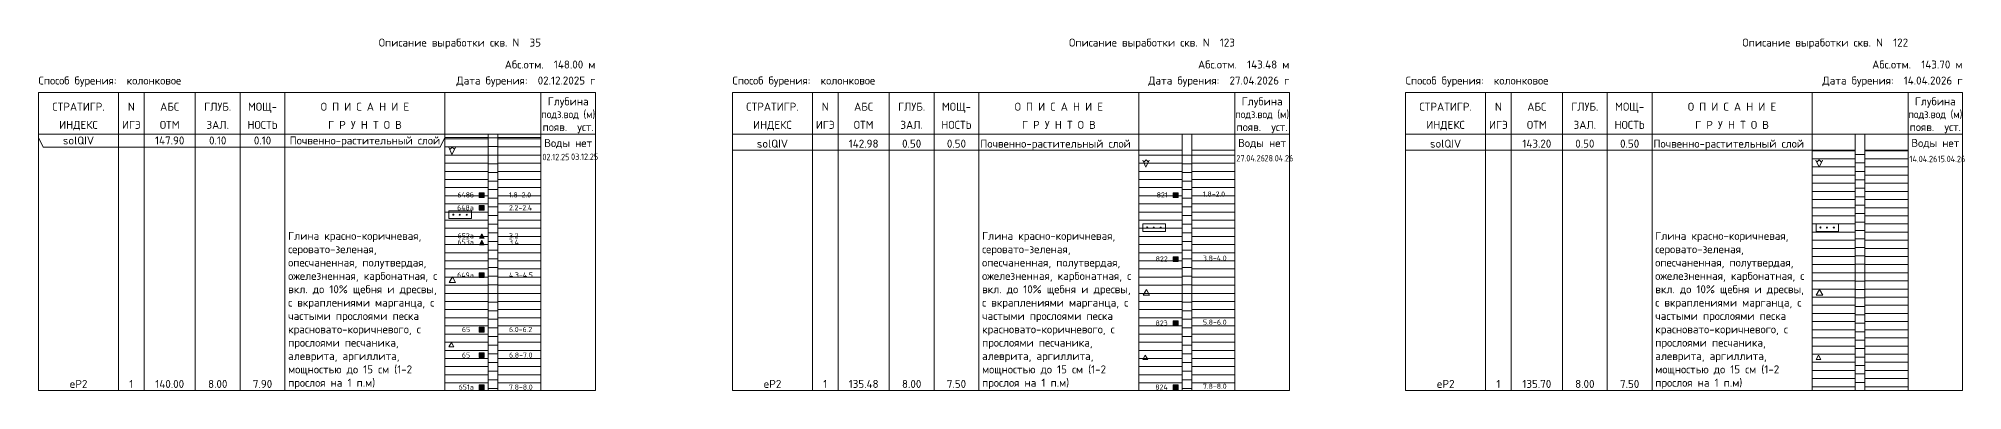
# Model space of a CAD drawing. Header units: millimetres. Extents: x 4377177 to 5189855, y -1123065 to -1017046.
# Drawn here: x 4949078 to 5009190, y -1035033 to -1024046 of the extents above; entities that cross this region are included whole.
import ezdxf
from ezdxf.enums import TextEntityAlignment as Align

# ---------------------------------------------------------------- set-up
doc = ezdxf.new("R2010")
doc.units = ezdxf.units.MM
for name, color, linetype in [('Probe', 7, 'Continuous'), ('Skv', 7, 'Continuous'), ('Table', 7, 'Continuous')]:
    doc.layers.add(name, color=color, linetype=linetype)
doc.layers.add('текст', color=7, linetype='Continuous', lineweight=20)
doc.layers.add('штриховка', color=7, linetype='Continuous', lineweight=9)
doc.styles.add('ISOCPEUR', font='isocpeur.ttf')
doc.styles.add('ГОСТ 2.304', font='isocpeur.ttf')
pattern_1 = [(0, (136608.05, 57793.7), (6e-14, 254), [])]

# ---------------------------------------------------------------- blocks, each defined once
blk = doc.blocks.new('IZ18')
at = {"color": 7, "linetype": 'Continuous', "lineweight": 0, "flags": 128}
for points in [[(-0.004, 0.224), (0.093, 0.004), (0.199, 0.221)], [(0.027, 0.157), (0.1, 0.234), (0.17, 0.164)]]:
    blk.add_lwpolyline(points, dxfattribs=at)
blk = doc.blocks.new('VK12')
at = {"color": 7, "linetype": 'Continuous', "lineweight": 0, "flags": 128}
blk.add_lwpolyline([(0.007, 0.007), (0.107, 0.182), (0.208, 0.007)], close=True, dxfattribs=at)
blk = doc.blocks.new('VK13')
at = {"color": 7, "linetype": 'Continuous', "lineweight": 0}
for p, q in [((0, 0), (0.075, 0.133)), ((0, 0), (0.152, 0)), ((0.075, 0.133), (0.152, 0))]:
    blk.add_line(p, q, dxfattribs=at)
blk = doc.blocks.new('PR_TR')
at = {"linetype": 'Continuous', "lineweight": 0}
blk.add_hatch(color=256, dxfattribs=at).paths.add_polyline_path([(0.072, -0.049), (-0.071, -0.049), (-0.001, 0.094)])
at = {"color": 7, "linetype": 'Continuous', "lineweight": 0, "flags": 128}
blk.add_lwpolyline([(0.072, -0.049), (-0.071, -0.049), (-0.001, 0.094)], close=True, dxfattribs=at)
blk = doc.blocks.new('PR_KV')
at = {"linetype": 'Continuous', "lineweight": 0}
blk.add_hatch(color=256, dxfattribs=at).paths.add_polyline_path([(-0.077, 0.075), (0.077, 0.075), (0.077, -0.075), (-0.077, -0.075)])
at = {"color": 7, "linetype": 'Continuous', "lineweight": 0, "flags": 128}
blk.add_lwpolyline([(-0.077, 0.075), (0.077, 0.075), (0.077, -0.075), (-0.077, -0.075)], close=True, dxfattribs=at)

msp = doc.modelspace()

# ---------------------------------------------------------------- hatches: boundary and pattern name
at = {"layer": 'штриховка'}
h = msp.add_hatch(dxfattribs=at)
h.set_pattern_fill('ANSI31', color=256, scale=80, angle=315, style=0)
h.paths.add_polyline_path([(4961778.2, -1027132.8), (4963128.2, -1027132.8), (4963128.2, -1035032.8), (4961778.2, -1035032.8)])
h = msp.add_hatch(dxfattribs=at)
h.set_pattern_fill('ANSI31', color=256, scale=85, angle=315, style=0)
h.paths.add_polyline_path([(4963128.2, -1027132.8), (4963428.2, -1027132.8), (4963428.2, -1035032.8), (4963128.2, -1035032.8)])
h = msp.add_hatch(dxfattribs=at)
h.set_pattern_fill('ANSI31', color=256, scale=80, angle=315, style=0)
h.paths.add_polyline_path([(4963428.2, -1027132.8), (4964778.2, -1027132.8), (4964778.2, -1035032.8), (4963428.2, -1035032.8)])
h = msp.add_hatch(dxfattribs=at)
h.set_pattern_fill('ANSI31', color=256, scale=80, angle=315, style=0)
h.paths.add_polyline_path([(4983458.6, -1027532.6), (4984808.6, -1027532.6), (4984808.6, -1035032.6), (4983458.6, -1035032.6)])
h = msp.add_hatch(dxfattribs=at)
h.set_pattern_fill('ANSI31', color=256, scale=85, angle=315, style=0)
h.paths.add_polyline_path([(4984808.6, -1027532.6), (4985108.6, -1027532.6), (4985108.6, -1035032.6), (4984808.6, -1035032.6)])
h = msp.add_hatch(dxfattribs=at)
h.set_pattern_fill('ANSI31', color=256, scale=80, angle=315, style=0)
h.paths.add_polyline_path([(4985108.6, -1027532.6), (4986458.6, -1027532.6), (4986458.6, -1035032.6), (4985108.6, -1035032.6)])
h = msp.add_hatch(dxfattribs=at)
h.set_pattern_fill('ANSI31', color=256, scale=80, angle=315, style=0)
h.set_pattern_definition(pattern_1)
h.paths.add_polyline_path([(5004490.5, -1027532.6), (5005840.5, -1027532.6), (5005840.5, -1035032.6), (5004490.5, -1035032.6)])
h = msp.add_hatch(dxfattribs=at)
h.set_pattern_fill('ANSI31', color=256, scale=83, angle=315, style=0)
h.set_pattern_definition([(0, (136608.05, 57793.7), (6e-14, 263.525), [])])
h.paths.add_polyline_path([(5005840.5, -1027532.6), (5006140.5, -1027532.6), (5006140.5, -1035032.6), (5005840.5, -1035032.6)])
h = msp.add_hatch(dxfattribs=at)
h.set_pattern_fill('ANSI31', color=256, scale=80, angle=315, style=0)
h.set_pattern_definition(pattern_1)
h.paths.add_polyline_path([(5006140.5, -1027532.6), (5007490.5, -1027532.6), (5007490.5, -1035032.6), (5006140.5, -1035032.6)])

# ---------------------------------------------------------------- linework, layer by layer
at = {"color": 7, "linetype": 'Continuous', "lineweight": 0}
for p, q in [((4949078.2, -1025732.8), (4966478.2, -1025732.8)), ((4949078.2, -1027032.8), (4949078.2, -1025732.8)), ((4951578.2, -1027032.8), (4951578.2, -1025732.8)), ((4953978.2, -1027032.8), (4953978.2, -1025732.8)), ((4955378.2, -1027032.8), (4955378.2, -1025732.8)), ((4956778.2, -1027032.8), (4956778.2, -1025732.8)), ((4961778.2, -1027032.8), (4961778.2, -1025732.8)), ((4964778.2, -1027032.8), (4964778.2, -1025732.8)), ((4966478.2, -1027032.8), (4966478.2, -1025732.8)), ((4970758.6, -1025732.6), (4988158.6, -1025732.6)), ((4970758.6, -1027032.6), (4970758.6, -1025732.6)), ((4973258.6, -1027032.6), (4973258.6, -1025732.6)), ((4974058.6, -1027032.6), (4974058.6, -1025732.6)), ((4975658.6, -1027032.6), (4975658.6, -1025732.6)), ((4977058.6, -1027032.6), (4977058.6, -1025732.6)), ((4978458.6, -1027032.6), (4978458.6, -1025732.6)), ((4983458.6, -1027032.6), (4983458.6, -1025732.6)), ((4986458.6, -1027032.6), (4986458.6, -1025732.6)), ((4988158.6, -1027032.6), (4988158.6, -1025732.6)), ((4991790.5, -1025732.6), (5009190.5, -1025732.6)), ((4991790.5, -1027032.6), (4991790.5, -1025732.6)), ((4994290.5, -1027032.6), (4994290.5, -1025732.6)), ((4995090.5, -1027032.6), (4995090.5, -1025732.6)), ((4996690.5, -1027032.6), (4996690.5, -1025732.6)), ((4998090.5, -1027032.6), (4998090.5, -1025732.6)), ((4999490.5, -1027032.6), (4999490.5, -1025732.6)), ((5004490.5, -1027032.6), (5004490.5, -1025732.6)), ((5007490.5, -1027032.6), (5007490.5, -1025732.6)), ((5009190.5, -1027032.6), (5009190.5, -1025732.6)), ((4949078.2, -1027032.8), (4966478.2, -1027032.8)), ((4970758.6, -1027032.6), (4988158.6, -1027032.6)), ((4991790.5, -1027032.6), (5009190.5, -1027032.6))]:
    msp.add_line(p, q, dxfattribs=at)
at = {"linetype": 'Continuous', "lineweight": 0, "flags": 128}
for points in [[(4961901.2, -1029426.1), (4962608.2, -1029426.1), (4962608.2, -1029666.1), (4961901.2, -1029666.1)], [(4983581.6, -1029825.9), (4984288.6, -1029825.9), (4984288.6, -1030065.9), (4983581.6, -1030065.9)], [(5004613.5, -1029825.9), (5005320.5, -1029825.9), (5005320.5, -1030065.9), (5004613.5, -1030065.9)]]:
    msp.add_lwpolyline(points, close=True, dxfattribs=at)
at = {"color": 7, "linetype": 'Continuous', "lineweight": 0}
for centre in [(4962038.5, -1029544.8), (4962241.5, -1029547.1), (4962458.5, -1029547.1), (4983718.9, -1029944.6), (4983921.9, -1029946.9), (4984138.9, -1029946.9), (5004750.8, -1029944.6), (5004953.8, -1029946.9), (5005170.7, -1029946.9)]:
    msp.add_circle(centre, 16.5, dxfattribs=at)
at = {"layer": 'Skv', "color": 7, "linetype": 'Continuous', "lineweight": 0}
for p, q in [((4961778.2, -1027032.8), (4963128.2, -1027032.8)), ((4961778.2, -1027132.8), (4963128.2, -1027132.8)), ((4964778.2, -1027032.8), (4963428.2, -1027032.8)), ((4963428.2, -1027132.8), (4964778.2, -1027132.8)), ((4961778.2, -1035032.8), (4963128.2, -1035032.8)), ((4963428.2, -1035032.8), (4964778.2, -1035032.8))]:
    msp.add_line(p, q, dxfattribs=at)
at = {"layer": 'Skv', "color": 7, "linetype": 'Continuous', "lineweight": 0, "ltscale": 10}
for p, q in [((4983458.6, -1027032.6), (4984808.6, -1027032.6)), ((4986458.6, -1027032.6), (4985108.6, -1027032.6)), ((5004490.5, -1027032.6), (5005840.5, -1027032.6)), ((5007490.5, -1027032.6), (5006140.5, -1027032.6)), ((4983458.6, -1027532.6), (4984808.6, -1027532.6)), ((4985108.6, -1027532.6), (4986458.6, -1027532.6)), ((5004490.5, -1027532.6), (5005840.5, -1027532.6)), ((5006140.5, -1027532.6), (5007490.5, -1027532.6)), ((4983458.6, -1035032.6), (4984808.6, -1035032.6)), ((4985108.6, -1035032.6), (4986458.6, -1035032.6)), ((5004490.5, -1035032.6), (5005840.5, -1035032.6)), ((5006140.5, -1035032.6), (5007490.5, -1035032.6))]:
    msp.add_line(p, q, dxfattribs=at)
at = {"layer": 'Skv', "color": 7, "linetype": 'Continuous', "lineweight": 0}
for points in [[(4963128.2, -1027032.8), (4963428.2, -1027032.8), (4963428.2, -1035032.8), (4963128.2, -1035032.8), (4963128.2, -1027032.8), (4963128.2, -1027032.8)], [(4984808.6, -1027032.6), (4985108.6, -1027032.6), (4985108.6, -1035032.6), (4984808.6, -1035032.6), (4984808.6, -1027032.6), (4984808.6, -1027032.6)], [(5005840.5, -1027032.6), (5006140.5, -1027032.6), (5006140.5, -1035032.6), (5005840.5, -1035032.6), (5005840.5, -1027032.6), (5005840.5, -1027032.6)]]:
    msp.add_lwpolyline(points, close=True, dxfattribs=at)
at = {"layer": 'Table', "color": 7, "linetype": 'Continuous', "lineweight": 0}
for p, q in [((4949078.2, -1027032.8), (4949078.2, -1035032.8)), ((4949078.2, -1027132.8), (4949225.1, -1027432.8)), ((4951578.2, -1027032.8), (4951578.2, -1035032.8)), ((4952378.2, -1027032.8), (4952378.2, -1035032.8)), ((4953978.2, -1027032.8), (4953978.2, -1035032.8)), ((4955378.2, -1027032.8), (4955378.2, -1035032.8)), ((4956778.2, -1027032.8), (4956778.2, -1035032.8)), ((4961631.4, -1027432.8), (4961778.2, -1027132.8)), ((4961778.2, -1027032.8), (4961778.2, -1035032.8)), ((4964778.2, -1027032.8), (4964778.2, -1035032.8)), ((4966478.2, -1027032.8), (4966478.2, -1035032.8)), ((4970758.6, -1027032.6), (4970758.6, -1035032.6)), ((4973258.6, -1027032.6), (4973258.6, -1035032.6)), ((4974058.6, -1027032.6), (4974058.6, -1035032.6)), ((4975658.6, -1027032.6), (4975658.6, -1035032.6)), ((4977058.6, -1027032.6), (4977058.6, -1035032.6)), ((4978458.6, -1027032.6), (4978458.6, -1035032.6)), ((4983458.6, -1027032.6), (4983458.6, -1035032.6)), ((4986458.6, -1027032.6), (4986458.6, -1035032.6)), ((4988158.6, -1027032.6), (4988158.6, -1035032.6)), ((4991790.5, -1027032.6), (4991790.5, -1035032.6)), ((4994290.5, -1027032.6), (4994290.5, -1035032.6)), ((4995090.5, -1027032.6), (4995090.5, -1035032.6)), ((4996690.5, -1027032.6), (4996690.5, -1035032.6)), ((4998090.5, -1027032.6), (4998090.5, -1035032.6)), ((4999490.5, -1027032.6), (4999490.5, -1035032.6)), ((5004490.5, -1027032.6), (5004490.5, -1035032.6)), ((5007490.5, -1027032.6), (5007490.5, -1035032.6)), ((5009190.5, -1027032.6), (5009190.5, -1035032.6)), ((4949225.1, -1027432.8), (4961631.4, -1027432.8)), ((4970758.6, -1027532.6), (4973258.6, -1027532.6)), ((4973258.6, -1027532.6), (4974058.6, -1027532.6)), ((4974058.6, -1027532.6), (4975658.6, -1027532.6)), ((4975658.6, -1027532.6), (4977058.6, -1027532.6)), ((4977058.6, -1027532.6), (4978458.6, -1027532.6)), ((4978458.6, -1027532.6), (4983458.6, -1027532.6)), ((4991790.5, -1027532.6), (4994290.5, -1027532.6)), ((4994290.5, -1027532.6), (4995090.5, -1027532.6)), ((4995090.5, -1027532.6), (4996690.5, -1027532.6)), ((4996690.5, -1027532.6), (4998090.5, -1027532.6)), ((4998090.5, -1027532.6), (4999490.5, -1027532.6)), ((4999490.5, -1027532.6), (5004490.5, -1027532.6)), ((4949078.2, -1035032.8), (4951578.2, -1035032.8)), ((4951578.2, -1035032.8), (4952378.2, -1035032.8)), ((4952378.2, -1035032.8), (4953978.2, -1035032.8)), ((4953978.2, -1035032.8), (4955378.2, -1035032.8)), ((4955378.2, -1035032.8), (4956778.2, -1035032.8)), ((4956778.2, -1035032.8), (4961778.2, -1035032.8)), ((4964778.2, -1035032.8), (4966478.2, -1035032.8)), ((4970758.6, -1035032.6), (4973258.6, -1035032.6)), ((4973258.6, -1035032.6), (4974058.6, -1035032.6)), ((4974058.6, -1035032.6), (4975658.6, -1035032.6)), ((4975658.6, -1035032.6), (4977058.6, -1035032.6)), ((4977058.6, -1035032.6), (4978458.6, -1035032.6)), ((4978458.6, -1035032.6), (4983458.6, -1035032.6)), ((4986458.6, -1035032.6), (4988158.6, -1035032.6)), ((4991790.5, -1035032.6), (4994290.5, -1035032.6)), ((4994290.5, -1035032.6), (4995090.5, -1035032.6)), ((4995090.5, -1035032.6), (4996690.5, -1035032.6)), ((4996690.5, -1035032.6), (4998090.5, -1035032.6)), ((4998090.5, -1035032.6), (4999490.5, -1035032.6)), ((4999490.5, -1035032.6), (5004490.5, -1035032.6)), ((5007490.5, -1035032.6), (5009190.5, -1035032.6))]:
    msp.add_line(p, q, dxfattribs=at)
at = {"layer": 'текст'}
msp.add_line((4952378.2, -1027032.8), (4952378.2, -1025732.8), dxfattribs=at)

# ---------------------------------------------------------------- block references
at = {"layer": 'Probe', "xscale": 1000, "yscale": 1000, "zscale": 1000}
for name, p in [('PR_KV', (4962928.2, -1028932.8)), ('PR_KV', (4984608.6, -1028932.6)), ('PR_KV', (4962928.2, -1029332.8)), ('PR_TR', (4962928.2, -1030232.8)), ('PR_TR', (4962928.2, -1030432.8)), ('PR_KV', (4984608.6, -1030932.6)), ('PR_KV', (4962928.2, -1031432.8)), ('PR_KV', (4962928.2, -1033132.8)), ('PR_KV', (4984608.6, -1032932.6)), ('PR_KV', (4962928.2, -1033932.8)), ('PR_KV', (4962928.2, -1034932.8)), ('PR_KV', (4984608.6, -1034932.6))]:
    msp.add_blockref(name, p, dxfattribs=at)
at = {"layer": 'Skv', "xscale": 1000, "yscale": 1000, "zscale": 1000}
for name, p in [('IZ18', (4961903.2, -1027666.1)), ('IZ18', (4983583.6, -1028065.9)), ('IZ18', (5004615.5, -1028065.9)), ('VK12', (4961903.2, -1031666.1)), ('VK12', (4983583.6, -1032065.9)), ('VK12', (5004615.5, -1032065.9)), ('VK13', (4961903.2, -1033666.1)), ('VK13', (4983583.6, -1034065.9)), ('VK13', (5004615.5, -1034065.9))]:
    msp.add_blockref(name, p, dxfattribs=at)

# ---------------------------------------------------------------- texts
at = {"layer": 'текст', "style": 'ISOCPEUR'}
for s, p in [('Описание выработки скв. N  35', (4964778.2, -1024297.4)), ('Описание выработки скв. N  123', (4986458.6, -1024297.2)), ('Описание выработки скв. N  122', (5007490.5, -1024297.2)), ('Абс.отм.  148.00 м', (4966478.2, -1024982.8)), ('Абс.отм.  143.48 м', (4988158.6, -1024982.6)), ('Абс.отм.  143.70 м', (5009190.5, -1024982.6)), ('Дата бурения:  02.12.2025 г', (4966478.2, -1025482.8)), ('Дата бурения:  27.04.2026 г', (4988158.6, -1025482.6)), ('Дата бурения:  14.04.2026 г', (5009190.5, -1025482.6))]:
    msp.add_text(s, height=250, dxfattribs=at).set_placement(p, align=Align.RIGHT)
for s, p in [('Способ бурения:  колонковое', (4949078.2, -1025482.8)), ('Способ бурения:  колонковое', (4970758.6, -1025482.6)), ('Способ бурения:  колонковое', (4991790.5, -1025482.6)), ('Почвенно-растительный слой', (4956925.1, -1027352.8)), ('Почвенно-растительный слой', (4978502.7, -1027452.6)), ('Почвенно-растительный слой', (4999534.5, -1027452.6))]:
    msp.add_text(s, height=250, dxfattribs=at).set_placement(p)
for s, p in [('СТРАТИГР.', (4950328.2, -1026299.5)), ('N', (4951978.2, -1026299.5)), ('АБС', (4953178.2, -1026299.5)), ('ГЛУБ.', (4954678.2, -1026299.5)), ('МОЩ-', (4956078.2, -1026299.5)), ('О П И С А Н И Е', (4959278.2, -1026299.5)), ('Глубина', (4965628.2, -1026132.8)), ('СТРАТИГР.', (4972008.6, -1026299.3)), ('N', (4973658.6, -1026299.3)), ('АБС', (4974858.6, -1026299.3)), ('ГЛУБ.', (4976358.6, -1026299.3)), ('МОЩ-', (4977758.6, -1026299.3)), ('О П И С А Н И Е', (4980958.6, -1026299.3)), ('Глубина', (4987308.6, -1026132.6)), ('СТРАТИГР.', (4993040.5, -1026299.3)), ('N', (4994690.5, -1026299.3)), ('АБС', (4995890.5, -1026299.3)), ('ГЛУБ.', (4997390.5, -1026299.3)), ('МОЩ-', (4998790.5, -1026299.3)), ('О П И С А Н И Е', (5001990.5, -1026299.3)), ('Глубина', (5008340.5, -1026132.6)), ('ИНДЕКС', (4950328.2, -1026866.1)), ('ИГЭ', (4951978.2, -1026866.1)), ('ОТМ', (4953178.2, -1026866.1)), ('ЗАЛ.', (4954678.2, -1026866.1)), ('НОСТЬ', (4956078.2, -1026866.1)), ('Г Р У Н Т О В', (4959278.2, -1026866.1)), ('ИНДЕКС', (4972008.6, -1026865.9)), ('ИГЭ', (4973658.6, -1026865.9)), ('ОТМ', (4974858.6, -1026865.9)), ('ЗАЛ.', (4976358.6, -1026865.9)), ('НОСТЬ', (4977758.6, -1026865.9)), ('Г Р У Н Т О В', (4980958.6, -1026865.9)), ('ИНДЕКС', (4993040.5, -1026865.9)), ('ИГЭ', (4994690.5, -1026865.9)), ('ОТМ', (4995890.5, -1026865.9)), ('ЗАЛ.', (4997390.5, -1026865.9)), ('НОСТЬ', (4998790.5, -1026865.9)), ('Г Р У Н Т О В', (5001990.5, -1026865.9)), ('solQIV', (4950328.2, -1027352.8)), ('147.90', (4953178.2, -1027352.8)), ('0.10', (4954678.2, -1027352.8)), ('0.10', (4956078.2, -1027352.8)), ('появ.  уст.', (4965628.2, -1026932.8)), ('Воды нет', (4965628.2, -1027432.8)), ('solQIV', (4972008.6, -1027452.6)), ('142.98', (4974858.6, -1027452.6)), ('0.50', (4976358.6, -1027452.6)), ('0.50', (4977758.6, -1027452.6)), ('появ.  уст.', (4987308.6, -1026932.6)), ('Воды нет', (4987308.6, -1027432.6)), ('solQIV', (4993040.5, -1027452.6)), ('143.20', (4995890.5, -1027452.6)), ('0.50', (4997390.5, -1027452.6)), ('0.50', (4998790.5, -1027452.6)), ('появ.  уст.', (5008340.5, -1026932.6)), ('Воды нет', (5008340.5, -1027432.6)), ('eP2', (4950328.2, -1034952.8)), ('1', (4951978.2, -1034952.8)), ('140.00', (4953178.2, -1034952.8)), ('8.00', (4954678.2, -1034952.8)), ('7.90', (4956078.2, -1034952.8)), ('eP2', (4972008.6, -1034952.6)), ('1', (4973658.6, -1034952.6)), ('135.48', (4974858.6, -1034952.6)), ('8.00', (4976358.6, -1034952.6)), ('7.50', (4977758.6, -1034952.6)), ('eP2', (4993040.5, -1034952.6)), ('1', (4994690.5, -1034952.6)), ('135.70', (4995890.5, -1034952.6)), ('8.00', (4997390.5, -1034952.6)), ('7.50', (4998790.5, -1034952.6))]:
    msp.add_text(s, height=250, dxfattribs=at).set_placement(p, align=Align.CENTER)
at = {"layer": 'текст', "style": 'ISOCPEUR', "width": 0.9}
for p in [(4965628.2, -1026532.8), (4987308.6, -1026532.6), (5008340.5, -1026532.6)]:
    msp.add_text('подз.вод (м)', height=250, dxfattribs=at).set_placement(p, align=Align.CENTER)
at = {"layer": 'текст', "style": 'ISOCPEUR', "width": 0.8}
for s, p in [('02.12.25', (4964822.3, -1027844.6)), ('03.12.25', (4965717.9, -1027835.8)), ('27.04.26', (4986503.6, -1027883.6)), ('28.04.26', (4987381.1, -1027883.4)), ('14.04.26', (5007535.4, -1027906.1)), ('15.04.26', (5008413, -1027905.9))]:
    msp.add_text(s, height=200, dxfattribs=at).set_placement(p)
at = {"layer": 'текст', "color": 7, "lineweight": 25, "style": 'ISOCPEUR'}
for s, p in [('648б', (4962678.2, -1029007.8)), ('821', (4984358.6, -1029007.6)), ('648а', (4962678.2, -1029407.8)), ('653а', (4962678.2, -1030481.8)), ('652а', (4962678.2, -1030281.8)), ('822', (4984358.6, -1031007.6)), ('649а', (4962678.2, -1031507.8)), ('65 ', (4962678.2, -1033207.8)), ('823', (4984358.6, -1033007.6)), ('65 ', (4962678.2, -1034007.8)), ('651а', (4962678.2, -1035007.8)), ('824', (4984358.6, -1035007.6))]:
    msp.add_text(s, height=160, dxfattribs=at).set_placement(p, align=Align.RIGHT)
for s, p in [('1.8-2.0', (4963778.2, -1029007.8)), ('1.8-2.0', (4985458.6, -1028981.6)), ('2.2-2.4', (4963778.2, -1029407.8)), ('3.2', (4963778.2, -1030281.8)), ('3.4', (4963778.2, -1030481.8)), ('3.8-4.0', (4985458.6, -1030981.6)), ('4.3-4.5', (4963778.2, -1031507.8)), ('6.0-6.2', (4963778.2, -1033207.8)), ('5.8-6.0', (4985458.6, -1032981.6)), ('6.8-7.0', (4963778.2, -1034007.8)), ('7.8-8.0', (4963778.2, -1035007.8)), ('7.8-8.0', (4985458.6, -1034981.6))]:
    msp.add_text(s, height=160, dxfattribs=at).set_placement(p)
at = {"layer": 'текст', "char_height": 250, "width": 4900, "attachment_point": 7, "style": 'ГОСТ 2.304'}
for insert in [(4956878.2, -1034982.8), (4978558.6, -1034982.8), (4999590.5, -1034982.6)]:
    msp.add_mtext('Глина красно-коричневая, серовато-зеленая, опесчаненная, полутвердая, ожелезненная, карбонатная, с вкл. до 10% щебня и дресвы, с вкраплениями марганца, с частыми прослоями песка красновато-коричневого, с прослоями песчаника, алеврита, аргиллита, мощностью до 15 см (1-2 прослоя на 1 п.м)', dxfattribs=dict(at, insert=insert))

doc.saveas('drawing.dxf')
